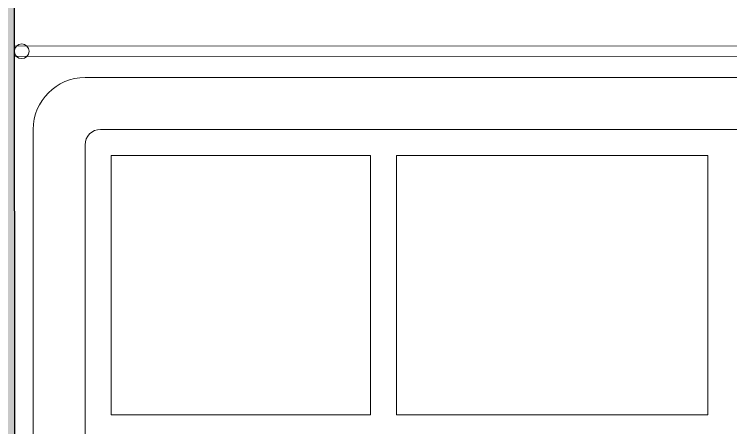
# Model space of a CAD drawing. Header units: millimetres. Extents: x 930 to 6336, y 2219 to 4338.
# Drawn here: x 5017.8 to 5155.7, y 3437.7 to 3517.3 of the extents above; entities that cross this region are included whole.
import ezdxf

# ---------------------------------------------------------------- set-up
doc = ezdxf.new("R2010")
doc.units = ezdxf.units.MM
doc.layers.add('arredi', color=5, linetype='Continuous', lineweight=18)
doc.layers.add('serramenti e scale', color=4, linetype='Continuous', lineweight=18)
doc.layers.add('muri sezionati', color=1, linetype='Continuous')

msp = doc.modelspace()

# ---------------------------------------------------------------- hatches: boundary and pattern name
at = {"layer": 'muri sezionati'}
h = msp.add_hatch(color=256, dxfattribs=at)
h.dxf.hatch_style = 1
h.paths.add_polyline_path([(4387.79, 3321.96), (4357.87, 3321.96), (4357.79, 3132.3), (4387.79, 3132.3)])
h.paths.add_polyline_path([(5017.76, 3534.68), (4988.31, 3534.68), (4988.31, 3313.85), (5017.86, 3313.85)])
h.paths.add_polyline_path([(5018.31, 3152.26), (4987.79, 3152.26), (4987.59, 2456.76), (5018.31, 2456.76)])
h.paths.add_polyline_path([(4808.31, 3139.84), (4888.31, 3139.84), (4888.31, 3142.23), (4487.79, 3142.23), (4487.79, 3139.84), (4567.79, 3139.84), (4567.79, 3134.36), (4487.79, 3134.36), (4487.79, 3132.23), (4763.31, 3132.23), (4763.31, 2791.69), (4768.31, 2791.69), (4768.31, 3132.23), (4888.31, 3132.23), (4888.31, 3134.36), (4808.31, 3134.36)])

# ---------------------------------------------------------------- linework, layer by layer
at = {"layer": 'arredi', "linetype": 'Continuous'}
for p, q in [((5031.38, 3505.14), (5212.22, 3505.14)), ((5021.39, 3495.15), (5021.39, 3369.73)), ((5034.38, 3495.15), (5283.22, 3495.15)), ((5031.38, 3492.15), (5031.38, 3372.72)), ((5036.38, 3490.15), (5036.38, 3440.18)), ((5036.38, 3490.15), (5086.35, 3490.15)), ((5086.35, 3490.15), (5086.35, 3440.18)), ((5091.34, 3490.15), (5151.3, 3490.15)), ((5091.34, 3490.15), (5091.34, 3440.18)), ((5151.3, 3490.15), (5151.3, 3440.18)), ((5036.38, 3440.18), (5086.35, 3440.18)), ((5091.34, 3440.18), (5151.3, 3440.18))]:
    msp.add_line(p, q, dxfattribs=at)
for centre, radius in [((5031.38, 3495.15), 9.99), ((5034.38, 3492.15), 3)]:
    msp.add_arc(centre, radius, 90, 180, dxfattribs=at)
at = {"layer": 'muri sezionati'}
msp.add_lwpolyline([(4988.31, 3534.68), (5017.76, 3534.68), (5017.86, 3313.85), (4988.31, 3313.85), (4988.31, 3534.68)], dxfattribs=at)
at = {"layer": 'serramenti e scale', "linetype": 'ByBlock'}
for p, q in [((5199.67, 3511.29), (5017.77, 3511.21)), ((5017.77, 3509.21), (5017.77, 3511.21)), ((5204.31, 3509.29), (5017.77, 3509.21))]:
    msp.add_line(p, q, dxfattribs=at)
msp.add_circle((5019.19, 3510.21), 1.42, dxfattribs=at)

doc.saveas('drawing.dxf')
